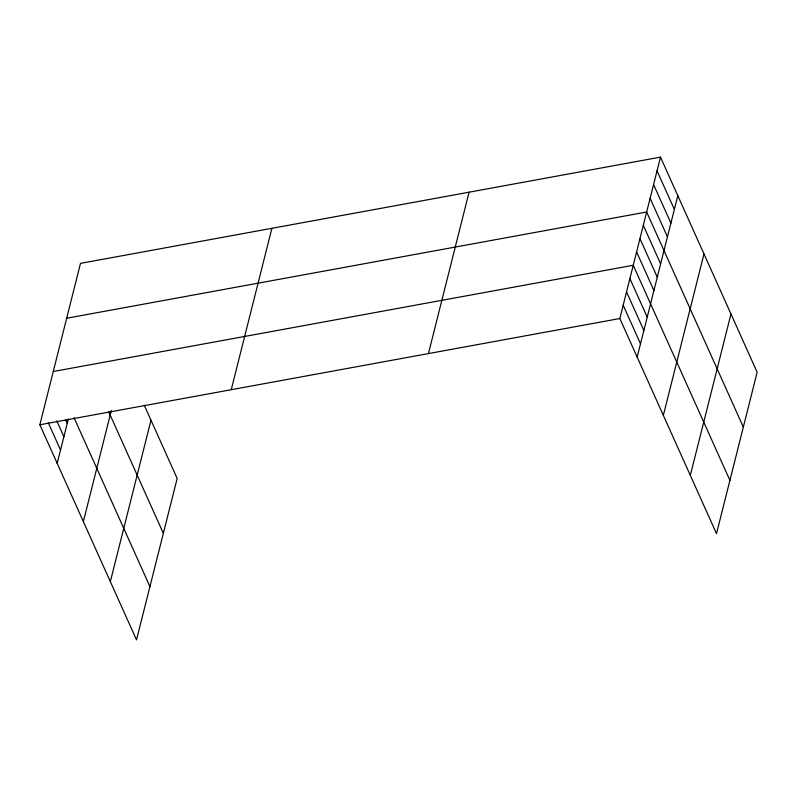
<?xml version="1.0" encoding="UTF-8"?>
<svg xmlns="http://www.w3.org/2000/svg" width="797" height="797" viewBox="0 0 797 797"><rect width="100%" height="100%" fill="white"/><g stroke="black" fill="none" stroke-linecap="round" stroke-linejoin="round"><path stroke-width="1.2" d="M144.247 405.205L177.173 478.469L136.516 639.871L39.85 424.771L80.497 263.369L660.484 157.129L757.15 372.229L716.503 533.631L619.827 318.531L660.484 157.129M57.185 463.336L68.363 418.943M83.366 521.587L111.341 410.485M110.335 581.611L150.992 420.208M231.24 389.713L271.897 228.311M428.437 353.589L469.084 192.187M637.162 357.096L677.809 195.693M663.343 415.357L703.99 253.944M690.322 475.381L730.969 313.968M66.679 318.242L646.656 212.002L743.332 427.102M53.269 371.512L633.246 265.271L729.913 480.372M39.85 424.771L619.827 318.531M657.027 170.847L674.352 209.412M653.57 184.565L670.905 223.13M650.113 198.284L667.448 236.848M643.309 225.322L660.633 263.887M639.951 238.642L657.286 277.197M636.594 251.952L653.929 290.516M629.889 278.591L647.224 317.146M626.532 291.901L643.866 330.466M623.184 305.221L640.509 343.786M108.741 411.83L163.345 533.342M73.991 417.618L149.936 586.612M65.713 419.979L67.237 423.386M56.756 420.826L63.89 436.706M48.298 422.799L60.532 450.016"/></g></svg>
